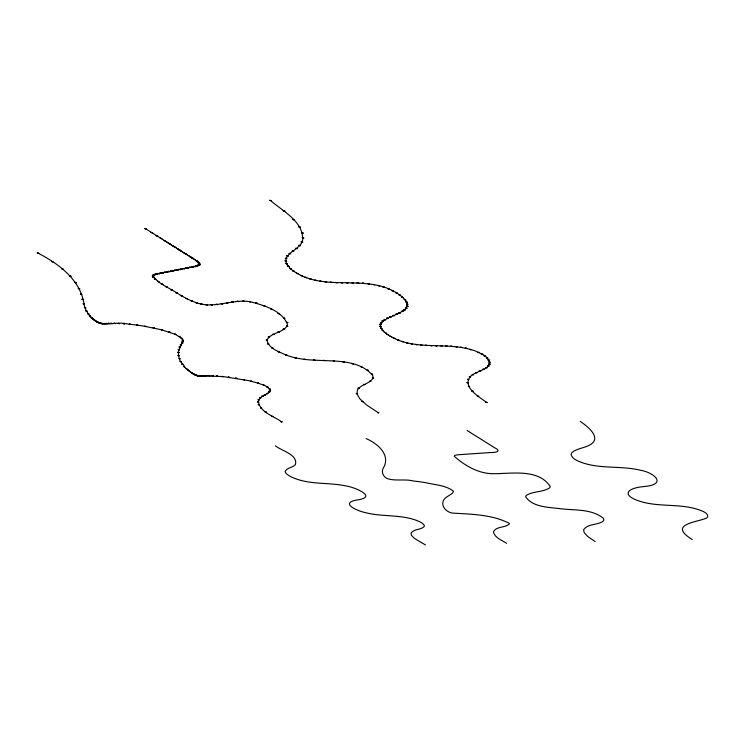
<?xml version="1.0" encoding="UTF-8"?>
<svg xmlns="http://www.w3.org/2000/svg" width="745" height="745" viewBox="0 0 745 745"><rect width="100%" height="100%" fill="white"/><g stroke="black" fill="none" stroke-linecap="round" stroke-linejoin="round"><path stroke-width="1.12" d="M473.587 374.735L472.172 374.474L473.596 374.688M266.244 340.074L267.651 340.363L266.244 340.148M267.492 343.771L268.889 344.06L267.502 343.864M83.151 303.746L84.585 304.109M84.567 304.165L83.151 303.82M323.395 360.329L324.773 360.589L323.395 360.403M334.514 361.064L333.145 360.794L334.533 360.999M342.774 361.688L344.162 361.949M344.106 362.042L342.784 361.791M124.527 323.991L123.186 323.647M129.379 324.094L130.775 324.429M130.72 324.522L129.379 324.187M138.002 325.36L136.642 324.941L138.021 325.295M467.003 382.52L468.391 382.734M468.363 382.818L467.003 382.632M144.726 326.198L146.113 326.534M146.057 326.627L144.716 326.282M469.62 386.618L468.279 386.301L469.648 386.534M471.622 390.827L472.991 391.032M368.458 370.442L367.127 370.097L368.486 370.358M472.935 391.144L471.613 390.911M153.219 327.819L154.606 328.154L153.209 327.902M271.627 347.729L273.015 348.017L271.627 347.84M477.387 396.126L478.737 396.312L477.396 396.247M369.567 381.216L370.898 381.431L369.594 381.347M279.319 351.985L277.978 351.603L279.347 351.901M168.836 331.935L170.214 332.251M170.158 332.354L168.836 332.037M485.861 402.291L487.211 402.477M487.183 402.57L485.889 402.421M285.884 355.058L287.253 355.328L285.884 355.16M176.062 334.542L174.712 334.142L176.081 334.468M178.8 336.302L180.178 336.61L178.809 336.423M182.125 339.999L183.484 340.316L182.106 340.074M296.1 358.056L294.75 357.758L296.128 357.972M182.069 341.564L183.428 341.871L182.637 341.974L182.674 339.776L181.938 338.556L175.243 334.291L161.283 329.728L143.794 326.114A83.496 27.127 13 0 0 128.242 324.112C118.204 321.319 106.991 326.208 97.409 322.026C91.058 318.45 86.122 312.406 84.269 305.31C80.898 280.092 59.181 263.981 38.032 253.142M181.361 343.091L182.711 343.408M180.281 344.833L181.631 345.14M179.126 346.928L180.476 347.235L179.117 347.012M182.646 343.51L181.352 343.175M181.566 345.242L180.262 344.916M304.1 359.258L305.469 359.537L304.09 359.341M85.861 310.87L87.267 311.233L85.843 310.944M87.519 313.598L88.916 313.962M88.888 314.045L87.528 313.729M89.335 315.852L90.722 316.206M90.657 316.318L89.316 315.945M91.095 317.649L92.492 318.003M92.473 318.068L91.076 317.715M94.103 320.127L95.481 320.48M95.453 320.564L94.084 320.21M95.323 320.965L96.701 321.319M96.375 321.626L97.763 321.97M96.682 321.384L95.304 321.058M96.384 321.747L102.242 323.6M98.657 322.566L97.297 322.222M98.88 322.846L101.571 323.665M99.56 323.079L100.258 323.19M100.212 323.255L99.56 323.181M100.212 323.377L102.857 323.842M100.882 323.535L102.875 323.777M104.002 323.423L106.526 323.786M105.166 323.377L106.544 323.721M105.343 323.851L102.214 323.693M106.637 323.311L108.016 323.656M107.978 323.74L106.619 323.395M110.903 323.19L112.281 323.544M112.216 323.647L110.884 323.274M114.041 323.181L115.419 323.535M115.345 323.637L114.022 323.246M118.092 323.274L119.479 323.628M119.405 323.73L118.082 323.377M123.195 323.544L124.583 323.898M358.066 388.117L359.369 388.35M363.672 384.336L364.985 384.569M359.332 388.462L358.056 388.229M364.92 384.709L363.662 384.457M356.315 393.5L357.6 393.733M357.563 393.835L356.306 393.611M361.781 401.369L363.048 401.592M250.879 381.123L252.145 381.375M363.02 401.695L361.8 401.508M252.117 381.477L250.869 381.226M257.77 383.023L259.037 383.284L257.761 383.135M264.54 385.398L263.292 385.128L264.568 385.295M267.092 387.018L268.358 387.279M268.284 387.4L267.083 387.13M270.277 389.225L269.038 388.955L270.305 389.104M269.383 390.538L270.631 390.771M378.777 412.804L377.547 412.59L378.795 412.693M178.232 349.424L179.554 349.722M270.603 390.883L269.383 390.659M179.517 349.833L178.232 349.554M177.804 352.301L179.117 352.599M179.098 352.692L177.794 352.413M177.999 355.384L179.312 355.682L177.999 355.514M180.085 358.885C177.096 359.425 187.852 368.524 183.736 366.577M180.16 361.437L181.445 361.735M181.426 361.828L180.132 361.53M181.845 364.109L183.13 364.407M183.093 364.51L181.845 364.24M183.736 366.447L191.288 372.593L197.108 375.564L223.556 376.616L248.802 380.658L258.571 383.256L265.732 386.05L269.429 388.694L269.904 391.004C266.989 395.269 260.34 395.66 258.292 400.754C259.167 412.004 273.666 416.027 281.508 421.763M185.691 368.44L186.967 368.728L185.691 368.561M187.554 370.069L188.83 370.358L187.544 370.181M189.211 371.373L190.469 371.634L189.202 371.494M190.627 372.379L191.884 372.649M101.544 323.33L104.412 323.786L103.983 323.507M191.856 372.77L190.645 372.519M191.847 373.171L193.095 373.441M193.067 373.552L191.856 373.31M192.881 373.794L194.138 374.065M192.871 373.916L198.822 376.011L201.178 376.02M195.264 374.968L195.842 374.931M195.777 375.052L195.218 375.07L198.952 376.039M195.898 375.201L196.531 375.173M197.09 375.508L198.366 375.629M198.31 375.89L196.596 375.62L197.09 375.629M198.952 375.853L198.421 375.582L200.34 375.927M199.949 375.657L202.212 376.011M200.982 375.638L202.23 375.908M202.258 375.61L203.515 375.88M203.478 375.992L202.258 375.731M203.879 375.582L205.136 375.843M205.099 375.964L203.869 375.704M205.955 375.564L207.203 375.834L205.955 375.704M208.637 375.582L209.894 375.843M209.857 375.964L208.628 375.704M212.111 375.676L213.368 375.936L212.111 375.806M216.525 375.899L217.782 376.169M217.745 376.281L216.534 376.039M221.935 376.327L223.193 376.597M223.155 376.719L221.926 376.449M228.333 377.035L229.59 377.305M229.544 377.417L228.333 377.175M235.55 378.06L236.817 378.33M236.77 378.451L235.541 378.181M244.435 379.829L243.233 379.531L244.518 379.699M261.868 396.154L263.078 396.396M264.307 394.729L265.518 394.971M268.451 392.01L269.681 392.252M259.679 397.756L260.89 397.998M266.626 393.379L267.846 393.621M258.105 399.637L259.316 399.879M263.041 396.517L261.858 396.284M265.481 395.092L264.298 394.859M269.588 392.401L268.442 392.14M260.843 398.119L259.688 397.904M267.818 393.733L266.617 393.509M259.232 400.018L258.115 399.776M257.519 401.881L258.711 402.123M258.673 402.235L257.509 402.002M258.245 404.582L259.437 404.824M259.418 404.926L258.245 404.703M260.648 407.822L261.83 408.064L260.62 407.934M265.024 411.696L266.198 411.929M266.179 412.032L265.062 411.864M271.702 416.259L272.866 416.492M272.819 416.604L271.702 416.399M280.949 421.596L282.094 421.81M282.057 421.94L280.949 421.726M100.137 323.321L100.864 323.507M97.344 322.119L97.809 322.063M98.731 322.473L98.126 322.641L98.861 322.93M195.264 375.108L193.784 374.418M199.027 375.62L199.604 375.899M199.595 376.039L199.083 375.778M425.469 544.93L414.546 538.514L411.491 535.432L411.072 533.122C413.95 528.736 420.562 530.114 424.101 526.64A21.912 5.485 9.3 0 0 423.831 524.685L422.331 523.288A22.937 5.746 9.3 0 0 418.466 521.183C401.667 514.078 382.883 517.179 365.506 512.653C356.445 510.744 338.36 502.437 358.904 499.699C377.65 496.198 352.655 486.764 346.704 486.094C328.983 482.117 309.967 485.079 292.971 477.675A24.855 6.742 10.4 0 1 288.334 475.263L286.294 473.596A23.728 6.435 10.4 0 1 285.242 471.203C287.216 467.478 292.645 467.776 295.365 464.666C298.326 454.674 281.424 450.762 275.473 445.901M506.563 543.31C501.981 540.181 494.978 537.946 493.414 532.042C496.058 525.979 504.933 528.13 509.282 524.052L509.245 523.335C492.156 514.488 471.576 514.246 452.513 513.091C447.158 512.42 441.291 507.103 443.089 501.376A97.716 26.01 7.8 0 1 445.585 497.772L452.634 493.125L453.416 491.179C445.678 485.135 434.819 484.911 425.544 482.667A66.24 17.722 9.1 0 0 412.898 480.907C404.451 478.765 395.139 481.419 386.962 478.476C383.461 476.707 381.198 472.507 382.93 468.689C391.544 455.335 377.743 443.508 366.149 438.609M145.675 228.78L194.799 259.632L198.114 262.072L199.427 264.084L197.965 265.518L194.547 266.533L155.891 274.188L153.898 274.979L153.107 276.218C159.002 284.534 170.028 287.998 178.213 293.837C188.178 299.779 199.129 305.552 211.096 304.863C224.31 304.537 237.255 299.481 250.534 301.79C263.786 305.282 283.063 310.777 287.589 325.109C283.463 333.211 271.124 332.028 266.971 340.055C268.545 348.567 278.826 351.556 285.67 354.899C295.383 358.615 305.804 359.882 316.141 360.226C335.129 361.353 359.621 359.5 372.882 375.769L372.984 378.237C369.446 384.048 361.064 384.169 357.423 390.026L356.985 393.835L359.714 398.724L366.503 404.926L378.171 412.646M467.115 430.489L494.484 447.671C502.391 451.433 495.416 452.671 490.657 452.532L457.532 454.804L454.795 455.419L454.189 456.247C464.452 465.346 477.936 473.401 492.175 473.69C511.079 473.95 538.151 468.167 550.266 486.522L549.531 487.938C542.528 492.426 533.234 490.983 526.231 495.444L525.607 496.775C532.926 507.494 549.056 507.168 560.817 508.77C574.972 510.483 591.754 508.751 603.459 518.334L603.925 519.861L603.124 521.286C597.192 525.281 588.103 523.521 583.624 529.695L584.182 532.656L587.805 536.549L595.143 541.54M486.532 402.421C479.417 396.983 461.267 386.795 470.663 376.234C476.046 371.308 484.539 370.889 489.083 365.022A32.119 11.771 8.6 0 0 489.186 360.934L487.277 358.14A33.627 12.311 8.6 0 0 481.94 354.117C473.988 350.429 476.325 351.025 469.881 349.293C470.039 349.74 470.719 349.74 471.119 349.703C444.7 341.62 412.749 351.472 388.108 334.794C358.205 315.126 426.829 316.737 401.611 296.454C371.531 272.307 329.69 292.04 297.544 273.611A37.911 15.645 11.3 0 1 290.541 268.694L287.44 265.146A36.188 14.919 11.3 0 1 285.856 259.726C288.25 250.99 300.179 249.286 302.638 240.318C303.904 221.591 282.625 211.161 270.556 200.517M692.282 539.604C668.069 524.508 694.675 522.748 706.381 518.194A25.917 7.124 6.1 0 0 707.75 515.885L707.024 514.236A27.127 7.459 6.1 0 0 703.802 511.768C684.469 502.782 662.249 507.55 642.069 501.925C621.665 496.189 624.766 488.18 644.481 486.504C667.716 484.343 654.194 472.47 640.123 470.17C619.281 465.141 596.494 469.927 576.714 460.391A29.428 9.098 6.7 0 1 572.654 457.486L571.35 455.484A28.087 8.679 6.7 0 1 571.964 452.56C577.3 448.127 584.918 448.136 590.729 444.448C601.997 437.231 586.604 425.684 580.225 421.4M196.512 375.517L195.907 375.34M180.122 358.783C178.204 357.358 179.638 360.785 178.893 356.799A121.23 40.798 11 0 1 178.688 350.467L182.674 341.955L182.059 341.666M432.044 345.708L430.563 345.531L432.044 345.708M226.48 302.777L227.979 303.103L226.489 302.749M330.37 282.253L331.963 282.56L330.37 282.234M435.629 345.652L437.11 345.876L435.629 345.633M231.732 301.911L233.232 302.237L231.732 301.911M335.669 282.467L337.271 282.755L335.669 282.467M440.714 345.782L442.195 346.006L440.733 345.727M237.152 301.241L238.661 301.576L237.171 301.204M341.014 282.569L342.616 282.877L341.042 282.504M445.789 345.959L447.279 346.183L445.799 345.913M346.397 282.616L347.999 282.904L346.397 282.597M242.889 301.036L244.397 301.343L242.898 301.017M450.827 346.22L452.317 346.453L450.837 346.183M37.25 252.937L38.815 253.365L37.269 252.89M144.837 228.575L146.504 229.004L144.837 228.575M351.78 282.681L353.391 282.97L351.798 282.634M249.091 301.529L250.599 301.865L249.119 301.474M455.791 346.649L457.281 346.872L455.8 346.602M151.049 232.468L152.697 232.887L151.058 232.421M357.153 282.83L358.764 283.119L357.153 282.83M460.652 347.272L462.142 347.496L460.652 347.245M152.334 275.976L153.87 276.33L152.343 275.948M152.846 274.998L154.392 275.38L152.865 274.961M152.846 277.326L154.373 277.708L152.865 277.289M255.889 302.982L257.397 303.29L255.898 302.964M156.115 235.653L157.763 236.072L156.124 235.625M154.131 274.309L155.668 274.691L154.15 274.272M362.498 283.119L364.109 283.407L362.508 283.1M154.615 279.142L156.152 279.505L154.625 279.124M155.919 273.806L157.465 274.169L155.929 273.788M465.364 348.148L466.854 348.371L465.364 348.129M51.452 261.458L52.988 261.877L51.461 261.439M157.949 273.387L159.495 273.75L157.949 273.387M160.277 238.26L161.926 238.661L160.287 238.242M157.577 281.405L159.104 281.778L157.623 281.331M160.017 272.987L161.563 273.35L160.017 272.968M269.662 200.331L271.45 200.703L269.671 200.303M367.779 283.622L369.399 283.91L367.779 283.622M263.367 305.599L264.875 305.906L263.367 305.599M163.751 240.449L165.39 240.831L163.751 240.449M162.084 272.577L163.639 272.94L162.084 272.577M161.469 283.994L162.987 284.348L161.479 283.975M164.161 272.176L165.716 272.54L164.17 272.149M166.75 242.321L168.389 242.712L166.75 242.321M372.975 284.404L374.586 284.692L372.975 284.385M166.247 271.767L167.802 272.13L166.247 271.767M166.014 286.825L167.532 287.179L166.023 286.806M169.46 244.025L171.089 244.435L169.478 243.978M168.333 271.357L169.888 271.72L168.333 271.329M268.284 336.973L269.699 337.28L268.293 336.945M62.04 268.982L63.567 269.373L62.04 268.964M171.983 245.608L173.613 245.99L171.993 245.58M271.05 309.25L272.549 309.557L271.05 309.25M378.041 285.521L379.652 285.81L378.05 285.503M170.419 270.947L171.983 271.31L170.419 270.947M477.973 352.329L479.463 352.553L477.973 352.31M174.358 247.089L175.978 247.48L174.358 247.089M172.523 270.528L174.079 270.901L172.523 270.51M170.94 289.796L172.449 290.15L170.94 289.796M283.249 210.742L285.018 211.114L283.268 210.686M272.698 334.291L274.132 334.589L272.698 334.272M479.333 370.861L480.767 371.075L479.342 370.824M176.621 248.513L178.241 248.895L176.621 248.485M174.628 270.118L176.192 270.491L174.628 270.1M382.921 286.974L384.532 287.263L382.939 286.927M379.726 324.373L381.235 324.643L379.726 324.373M481.372 354.108L482.862 354.331L481.391 354.071M379.82 326.282L381.328 326.543L379.838 326.236M380.462 322.613L381.971 322.883L380.462 322.594M380.667 328.284L382.166 328.545L380.676 328.266M381.971 321.002L383.489 321.272L381.971 321.002M69.657 275.883L71.166 276.274L69.667 275.864M176.733 269.709L178.297 270.072L176.751 269.662M178.809 249.892L180.43 250.273L178.819 249.864M278.053 313.533L279.543 313.831L278.099 313.459M482.835 369.241L484.287 369.455L482.844 369.222M484.241 356.008L485.721 356.231L484.269 355.952M175.997 292.804L177.506 293.148L176.016 292.766M285.046 260.852L286.676 261.188L285.056 260.825M285.298 258.282L286.937 258.627L285.307 258.254M382.204 330.342L383.694 330.603L382.204 330.314M384.122 319.512L385.64 319.782L384.122 319.484M178.847 269.29L180.42 269.662L178.856 269.271M180.979 251.251L182.59 251.661L181.016 251.186M278.118 331.767L279.561 332.065L278.127 331.749M285.782 263.46L287.412 263.795L285.791 263.432M286.667 255.796L288.315 256.14L286.685 255.749M387.549 288.697L389.151 288.976L387.558 288.65M384.346 332.41L385.836 332.67L384.346 332.41M486.485 357.972L487.966 358.196L486.485 357.954M485.759 367.602L487.211 367.816L485.777 367.564M180.97 268.871L182.544 269.243L180.979 268.852M183.14 252.602L184.751 252.993L183.158 252.564M287.412 266.049L289.023 266.393L287.412 266.049M386.748 318.096L388.275 318.376L386.757 318.078M488.031 359.984L489.502 360.208L488.031 359.984M292.655 219.458L294.405 219.831L292.664 219.43M289.125 253.393L290.774 253.738L289.135 253.365M487.733 365.832L489.195 366.056L487.742 365.814M183.102 268.461L184.667 268.824L183.112 268.414M283.5 318.013L284.981 318.32L283.51 317.994M387.037 334.44L388.527 334.71L387.046 334.421M391.823 290.643L393.435 290.923L391.833 290.615M488.804 361.996L490.266 362.21L488.804 361.977M488.729 363.951L490.191 364.175L488.729 363.951M74.882 282.364L76.381 282.755L74.891 282.346M185.291 253.952L186.902 254.334L185.291 253.952M181.035 295.728L182.525 296.082L181.035 295.709M283.174 329.122L284.627 329.42L283.221 329.057M289.805 268.591L291.425 268.926L289.824 268.545M292.273 250.953L293.94 251.307L292.282 250.935M389.71 316.746L391.246 317.025L389.71 316.727M185.235 268.042L186.799 268.405L185.235 268.042M187.442 255.302L189.044 255.684L187.461 255.256M187.368 267.623L188.941 267.995L187.386 267.576M286.555 322.315L288.026 322.622L286.574 322.278M286.434 326.059L287.887 326.357L286.434 326.04M292.878 271.031L294.489 271.366L292.897 270.984M295.644 248.327L297.32 248.681L295.663 248.281M390.203 336.405L391.684 336.666L390.222 336.368M392.848 315.424L394.384 315.694L392.848 315.424M395.697 292.748L397.299 293.036L395.716 292.711M78.281 288.464L79.762 288.846L78.281 288.464M189.584 256.643L191.186 257.025L189.584 256.625M298.549 226.722L300.282 227.085L298.549 226.722M189.509 267.194L191.083 267.567L189.528 267.157M186.026 298.447L187.517 298.792L186.045 298.41M191.716 257.984L193.309 258.357L191.726 257.938M298.754 245.356L300.44 245.71L298.764 245.338M396.005 314.083L397.541 314.362L396.005 314.064M80.441 294.126L81.913 294.499L80.451 294.107M191.661 266.775L193.234 267.148L191.661 266.775M296.519 273.322L298.121 273.657L296.538 273.285M301.548 232.747L303.262 233.111L301.548 232.747M393.779 338.258L395.26 338.519L393.798 338.221M399.087 294.983L400.68 295.262L399.087 294.964M301.12 241.892L302.805 242.246L301.138 241.836M302.219 237.739L303.923 238.102L302.237 237.692M193.793 259.307L195.386 259.688L193.793 259.307M399.022 312.704L400.568 312.984L399.041 312.667M81.922 299.248L83.365 299.639L81.922 299.229M193.756 266.347L195.339 266.719L193.765 266.319M401.918 297.274L403.511 297.562L401.928 297.255M195.674 260.582L197.267 260.964L195.674 260.582M191.009 300.822L192.489 301.166L191.027 300.784M195.656 265.863L197.239 266.235L195.674 265.825M397.709 339.953L399.18 340.214L397.756 339.888M197.211 261.793L198.803 262.166L197.229 261.746M300.635 275.436L302.237 275.771L300.645 275.417M401.741 311.252L403.296 311.531L401.751 311.233M197.211 265.313L198.794 265.686L197.22 265.295M404.144 299.583L405.727 299.863L404.144 299.583M198.244 262.892L199.837 263.264L198.254 262.864M198.254 264.652L199.837 265.024L198.254 264.652M198.636 263.851L200.219 264.224L198.636 263.851M404.004 309.687L405.559 309.967L404.032 309.631M405.68 301.855L407.264 302.135L405.69 301.837M405.643 307.983L407.208 308.262L405.643 307.964M305.133 277.317L306.726 277.652L305.152 277.28M406.491 304.044L408.064 304.323L406.509 304.007M406.491 306.102L408.064 306.381L406.491 306.102M401.928 341.461L403.399 341.722L401.955 341.406M195.972 302.712L197.462 303.057L195.972 302.712M309.911 278.928L311.503 279.263L309.929 278.891M406.37 342.737L407.841 342.998L406.388 342.7M200.954 304.007L202.435 304.351L200.954 304.007M314.884 280.232L316.476 280.567L314.902 280.195M410.989 343.734L412.46 343.994L410.998 343.696M205.974 304.621L207.445 304.966L205.974 304.603M319.968 281.191L321.561 281.517L319.968 281.191M415.729 344.46L417.2 344.721L415.738 344.441M211.031 304.677L212.511 305.022L211.058 304.621M325.137 281.834L326.729 282.159L325.146 281.815M420.59 344.954L422.061 345.214L420.599 344.935M216.134 304.286L217.615 304.63L216.143 304.267M425.544 345.28L427.015 345.54L425.563 345.242M221.284 303.606L222.774 303.951L221.302 303.569M475.645 372.547L477.079 372.789L475.655 372.537M467.478 379.345L468.875 379.605L467.506 379.317M469.331 376.691L470.728 376.951L469.341 376.672M84.418 307.601L85.833 308.02L84.418 307.601M313.682 359.975L315.033 360.31L313.71 359.947M352.059 363.588L353.409 363.923L352.059 363.588M360.44 366.521L361.791 366.847L360.44 366.521M371.355 373.971L372.696 374.297L371.373 373.953M372.398 377.78L373.72 378.106L372.435 377.752M161.497 329.756L162.857 330.156L161.516 329.737M181.193 338.249L182.534 338.64L181.221 338.221M92.706 319.028L94.066 319.465L92.706 319.028M108.509 323.228L109.86 323.656L108.547 323.209"/></g></svg>
